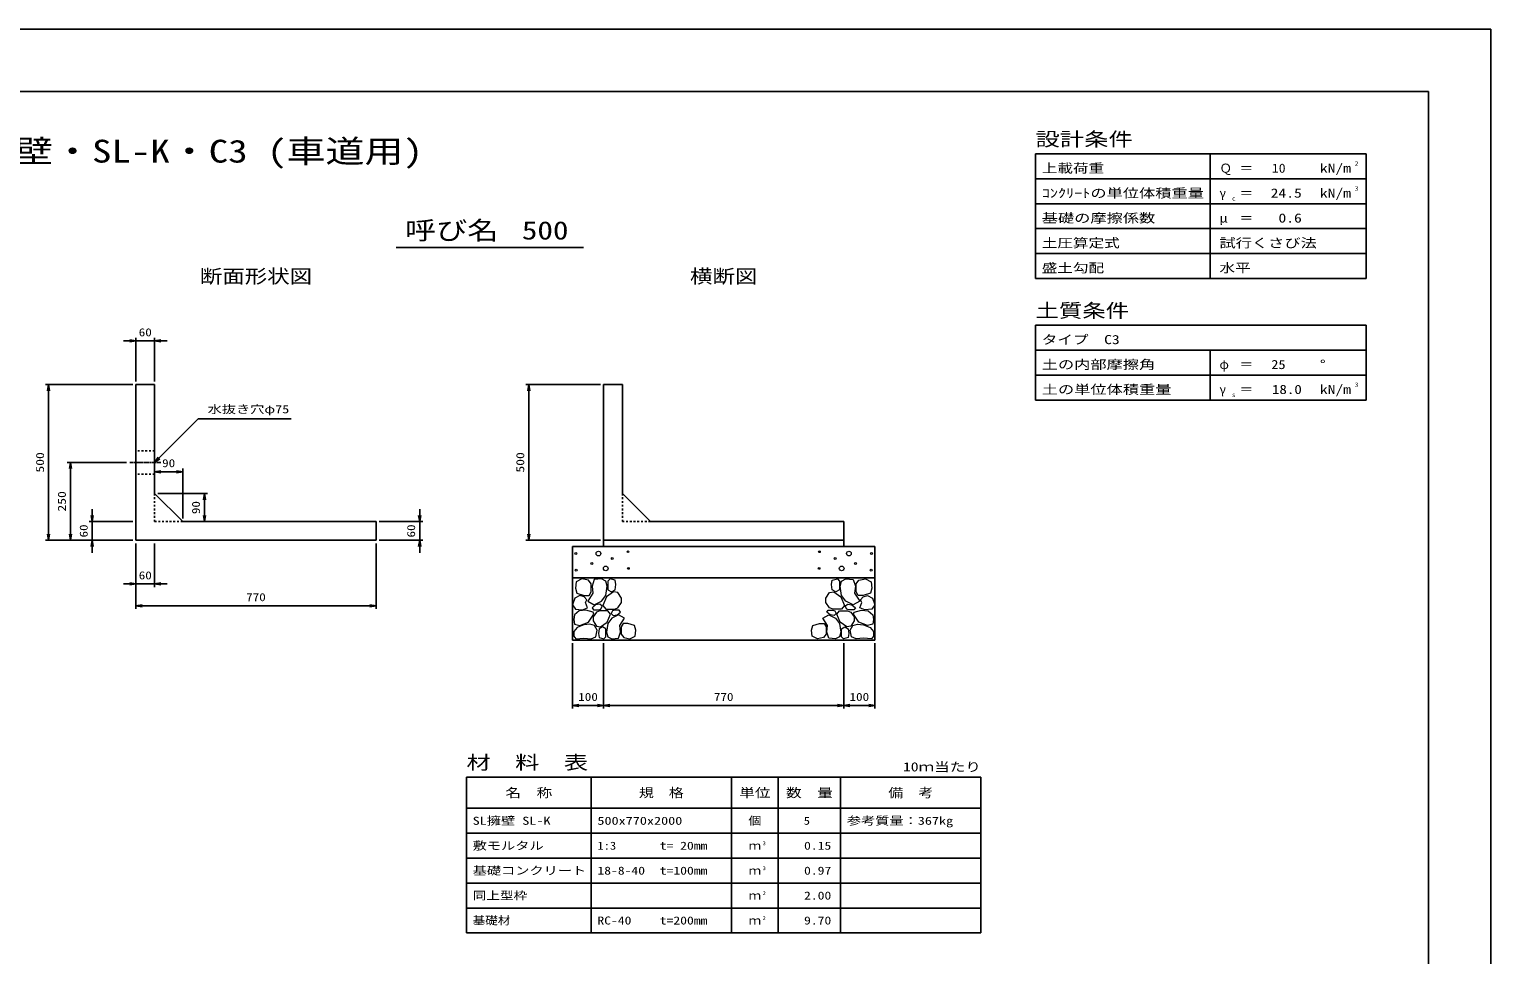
# Model space of a CAD drawing. Units: millimetres at full size; some dimension numbers follow another scale. Extents: x 0 to 8410, y 0 to 6466.
# Drawn here: x 3723 to 8410, y 2970 to 5940 of the extents above; entities that cross this region are included whole.
import ezdxf
from ezdxf.enums import TextEntityAlignment as Align

# ---------------------------------------------------------------- set-up
doc = ezdxf.new("R2010")
doc.units = ezdxf.units.MM
doc.linetypes.add('CHAIN', pattern=[18.5, 12, -1.5, 3.5, -1.5])
doc.linetypes.add('DASHED_SPACED', pattern=[12, 6, -6])
for name, color, linetype, lineweight in [('D-BMK', 2, 'CHAIN', 25), ('D-DCR-HCHn', 4, 'Continuous', 9), ('D-MTR-FRAM', 7, 'Continuous', 25), ('D-MTR-LINE', 7, 'Continuous', 25), ('D-STR-DIM', 7, 'Continuous', 25), ('D-STR-STRn', 1, 'Continuous', 25), ('D-STR-TXT', 7, 'Continuous', 25), ('D-TTL', 2, 'Continuous', 25), ('D-TTL-FRAM', 2, 'Continuous', 25), ('D-TTL-LINE', 7, 'Continuous', 25), ('D-TTL-TXT', 7, 'Continuous', 25)]:
    doc.layers.add(name, color=color, linetype=linetype, lineweight=lineweight)
doc.layers.add('D-MTR', color=7, linetype='Continuous')
doc.layers.add('D-MTR-TXT', color=7, linetype='Continuous')
doc.styles.add('ＭＳ ゴシック', font='')
doc.styles.get('ＭＳ ゴシック').set_extended_font_data('MS Gothic')

# ---------------------------------------------------------------- blocks, each defined once
blk = doc.blocks.new('open_arrow')
at = {"color": 0, "linetype": 'Continuous', "lineweight": -2}
blk.add_lwpolyline([(7.5, 1.25), (0, 0), (7.5, -1.25)], dxfattribs=at)

msp = doc.modelspace()

# ---------------------------------------------------------------- linework, layer by layer
at = {"layer": 'D-BMK'}
msp.add_line((4145, 4550), (4045, 4550), dxfattribs=at)
at = {"layer": 'D-DCR-HCHn'}
for points in [[(5516.198, 4171.594), (5495.395, 4176.217), (5476.904, 4166.971), (5474.592, 4146.168), (5479.215, 4129.988), (5502.33, 4123.053), (5518.51, 4123.053), (5525.444, 4134.611), (5525.444, 4160.037)], [(5534.69, 4173.906), (5527.756, 4153.102), (5530.067, 4129.988), (5513.887, 4104.562), (5534.69, 4093.005), (5557.805, 4104.562), (5571.673, 4123.053), (5576.296, 4153.102), (5571.673, 4169.283), (5557.805, 4176.217)], [(5578.608, 4169.283), (5578.608, 4141.545), (5590.165, 4134.611), (5601.722, 4141.545), (5604.034, 4157.725), (5601.722, 4171.594), (5585.542, 4176.217)], [(6321.392, 4169.283), (6321.392, 4141.545), (6309.835, 4134.611), (6298.278, 4141.545), (6295.966, 4157.725), (6298.278, 4171.594), (6314.458, 4176.217)], [(6365.31, 4173.906), (6372.244, 4153.102), (6369.933, 4129.988), (6386.113, 4104.562), (6365.31, 4093.005), (6342.195, 4104.562), (6328.327, 4123.053), (6323.704, 4153.102), (6328.327, 4169.283), (6342.195, 4176.217)], [(6383.802, 4171.594), (6404.605, 4176.217), (6423.096, 4166.971), (6425.408, 4146.168), (6420.785, 4129.988), (6397.67, 4123.053), (6381.49, 4123.053), (6374.556, 4134.611), (6374.556, 4160.037)], [(5573.985, 4118.431), (5562.427, 4090.693), (5571.673, 4079.136), (5599.411, 4079.136), (5610.968, 4083.759), (5622.525, 4099.939), (5622.525, 4113.808), (5610.968, 4132.299), (5597.099, 4134.611)], [(6326.015, 4118.431), (6337.573, 4090.693), (6328.327, 4079.136), (6300.589, 4079.136), (6289.032, 4083.759), (6277.475, 4099.939), (6277.475, 4113.808), (6289.032, 4132.299), (6302.901, 4134.611)], [(5472.281, 4113.808), (5465.346, 4093.005), (5474.592, 4079.136), (5497.707, 4076.824), (5513.488, 4083.599), (5506.952, 4099.939), (5511.575, 4109.185), (5502.33, 4118.431), (5488.461, 4123.053)], [(5539.313, 4093.005), (5527.756, 4083.759), (5532.379, 4076.824), (5548.559, 4076.824), (5555.493, 4079.136), (5560.116, 4088.382), (5553.182, 4095.316)], [(6360.687, 4093.005), (6372.244, 4083.759), (6367.621, 4076.824), (6351.441, 4076.824), (6344.507, 4079.136), (6339.884, 4088.382), (6346.818, 4095.316)], [(6427.719, 4113.808), (6434.654, 4093.005), (6425.408, 4079.136), (6402.293, 4076.824), (6386.512, 4083.599), (6393.048, 4099.939), (6388.425, 4109.185), (6397.67, 4118.431), (6411.539, 4123.053)], [(5516.155, 4037.009), (5533.277, 4062.692), (5531.137, 4069.112), (5507.594, 4075.533), (5486.192, 4073.393), (5471.21, 4060.551), (5469.07, 4045.57), (5471.21, 4030.588), (5488.332, 4026.308)], [(5576.082, 4037.009), (5586.783, 4062.692), (5578.222, 4073.393), (5552.539, 4073.393), (5541.838, 4069.112), (5531.137, 4054.131), (5531.137, 4041.289), (5541.838, 4024.167), (5554.679, 4022.027)], [(5612.466, 3985.643), (5618.886, 4004.905), (5616.746, 4026.308), (5631.728, 4049.85), (5612.466, 4060.551), (5591.063, 4049.85), (5578.222, 4032.728), (5573.941, 4004.905), (5578.222, 3989.924), (5591.063, 3983.503)], [(5608.185, 4060.551), (5618.886, 4069.112), (5614.606, 4075.533), (5599.624, 4075.533), (5593.204, 4073.393), (5588.923, 4064.832), (5595.344, 4058.411)], [(5629.588, 3987.783), (5648.85, 3983.503), (5665.972, 3992.064), (5668.112, 4011.326), (5663.831, 4026.308), (5642.429, 4032.728), (5627.447, 4032.728), (5621.027, 4022.027), (5621.027, 3998.484)], [(6270.412, 3987.783), (6251.15, 3983.503), (6234.028, 3992.064), (6231.888, 4011.326), (6236.169, 4026.308), (6257.571, 4032.728), (6272.553, 4032.728), (6278.973, 4022.027), (6278.973, 3998.484)], [(6287.534, 3985.643), (6281.114, 4004.905), (6283.254, 4026.308), (6268.272, 4049.85), (6287.534, 4060.551), (6308.937, 4049.85), (6321.778, 4032.728), (6326.059, 4004.905), (6321.778, 3989.924), (6308.937, 3983.503)], [(6291.815, 4060.551), (6281.114, 4069.112), (6285.394, 4075.533), (6300.376, 4075.533), (6306.796, 4073.393), (6311.077, 4064.832), (6304.656, 4058.411)], [(6323.918, 4037.009), (6313.217, 4062.692), (6321.778, 4073.393), (6347.461, 4073.393), (6358.162, 4069.112), (6368.863, 4054.131), (6368.863, 4041.289), (6358.162, 4024.167), (6345.321, 4022.027)], [(6383.845, 4037.009), (6366.723, 4062.692), (6368.863, 4069.112), (6392.406, 4075.533), (6413.808, 4073.393), (6428.79, 4060.551), (6430.93, 4045.57), (6428.79, 4030.588), (6411.668, 4026.308)], [(5524.716, 3983.503), (5539.698, 3989.924), (5543.978, 4011.326), (5535.417, 4026.308), (5520.435, 4030.588), (5501.173, 4028.448), (5479.771, 4019.887), (5469.07, 4007.045), (5469.07, 3992.064), (5475.49, 3983.503), (5501.173, 3985.643)], [(5571.801, 3989.924), (5571.801, 4015.606), (5561.1, 4022.027), (5550.399, 4015.606), (5548.259, 4000.625), (5550.399, 3987.783), (5565.381, 3983.503)], [(6328.199, 3989.924), (6328.199, 4015.606), (6338.9, 4022.027), (6349.601, 4015.606), (6351.741, 4000.625), (6349.601, 3987.783), (6334.619, 3983.503)], [(6375.284, 3983.503), (6360.302, 3989.924), (6356.022, 4011.326), (6364.583, 4026.308), (6379.565, 4030.588), (6398.827, 4028.448), (6420.229, 4019.887), (6430.93, 4007.045), (6430.93, 3992.064), (6424.51, 3983.503), (6398.827, 3985.643)]]:
    msp.add_lwpolyline(points, close=True, dxfattribs=at)
for centre, radius in [((5643.131, 4263.481), 3), ((6256.869, 4263.481), 3), ((5475.727, 4257.43), 3), ((5527.292, 4225.761), 3), ((5548.336, 4257.43), 7.5), ((5592.708, 4241.639), 3), ((6307.292, 4241.639), 3), ((6351.664, 4257.43), 7.5), ((6372.708, 4225.761), 3), ((6424.273, 4257.43), 3), ((5476.869, 4203.919), 3), ((5571.664, 4209.97), 7.5), ((5644.273, 4209.97), 3), ((6255.727, 4209.97), 3), ((6328.336, 4209.97), 7.5), ((6423.131, 4203.919), 3)]:
    msp.add_circle(centre, radius, dxfattribs=at)
at = {"layer": 'D-MTR-FRAM'}
for p, q in [((5125, 3540), (6775, 3540)), ((5125, 3540), (5125, 3040)), ((6775, 3540), (6775, 3040)), ((5125, 3040), (6775, 3040))]:
    msp.add_line(p, q, dxfattribs=at)
at = {"layer": 'D-MTR-LINE'}
for p, q in [((5525, 3540), (5525, 3040)), ((5975, 3540), (5975, 3040)), ((6125, 3540), (6125, 3040)), ((6325, 3540), (6325, 3040)), ((5125, 3440), (6775, 3440)), ((5125, 3360), (6775, 3360)), ((5125, 3280), (6775, 3280)), ((5125, 3200), (6775, 3200)), ((5125, 3120), (6775, 3120))]:
    msp.add_line(p, q, dxfattribs=at)
at = {"layer": 'D-STR-DIM'}
for p, q in [((4025, 4940), (4165, 4940)), ((4065, 4810), (4065, 4950)), ((4125, 4810), (4125, 4950)), ((4055, 4800), (3775, 4800)), ((3785, 4300), (3785, 4800)), ((5555, 4800), (5315, 4800)), ((5325, 4300), (5325, 4800)), ((4035, 4550), (3845, 4550)), ((3855, 4300), (3855, 4550)), ((4215, 4520), (4125, 4520)), ((4215, 4370), (4215, 4530)), ((4135, 4450), (4295, 4450)), ((4285, 4450), (4285, 4360)), ((4055, 4360), (3915, 4360)), ((3925, 4260), (3925, 4400)), ((4845, 4360), (4985, 4360)), ((4975, 4260), (4975, 4400)), ((4055, 4300), (3775, 4300)), ((4055, 4300), (3845, 4300)), ((4055, 4300), (3915, 4300)), ((4065, 4290), (4065, 4150)), ((4065, 4290), (4065, 4080)), ((4125, 4290), (4125, 4150)), ((4835, 4290), (4835, 4080)), ((4845, 4300), (4985, 4300)), ((5555, 4300), (5315, 4300)), ((4025, 4160), (4165, 4160)), ((4065, 4090), (4835, 4090)), ((5465, 3970), (5465, 3760)), ((5565, 3970), (5565, 3760)), ((5565, 3970), (5565, 3760)), ((6335, 3970), (6335, 3760)), ((6335, 3970), (6335, 3760)), ((6435, 3970), (6435, 3760)), ((5565, 3770), (5465, 3770)), ((5565, 3770), (6335, 3770)), ((6335, 3770), (6435, 3770))]:
    msp.add_line(p, q, dxfattribs=at)
at = {"layer": 'D-STR-STRn'}
for p, q in [((4065, 4800), (4065, 4300)), ((4125, 4800), (4065, 4800)), ((4125, 4450), (4125, 4800)), ((5565, 4800), (5565, 4300)), ((5625, 4800), (5565, 4800)), ((5625, 4450), (5625, 4800)), ((4125, 4450), (4215, 4360)), ((5625, 4450), (5715, 4360)), ((4835, 4360), (4215, 4360)), ((4835, 4300), (4835, 4360)), ((6335, 4360), (5715, 4360)), ((6335, 4300), (6335, 4360)), ((4065, 4300), (4835, 4300)), ((5465, 3980), (5465, 4280)), ((5465, 4280), (6435, 4280)), ((5565, 4300), (6335, 4300)), ((5565, 4300), (5565, 4280)), ((6335, 4300), (6335, 4280)), ((6435, 4280), (6435, 3980)), ((5465, 4180), (6435, 4180)), ((5465, 3980), (6435, 3980))]:
    msp.add_line(p, q, dxfattribs=at)
at = {"layer": 'D-STR-STRn', "linetype": 'DASHED_SPACED'}
for p, q in [((4125, 4587.5), (4065, 4587.5)), ((4125, 4512.5), (4065, 4512.5))]:
    msp.add_line(p, q, dxfattribs=at)
at = {"layer": 'D-STR-STRn', "color": 2, "linetype": 'DASHED_SPACED'}
for p, q in [((4125, 4450), (4125, 4360)), ((5625, 4450), (5625, 4360)), ((4215, 4360), (4125, 4360)), ((5715, 4360), (5625, 4360))]:
    msp.add_line(p, q, dxfattribs=at)
at = {"layer": 'D-STR-TXT'}
msp.add_lwpolyline([(4125, 4550), (4265, 4690), (4285, 4690), (4563.096, 4690)], dxfattribs=at)
at = {"layer": 'D-TTL'}
for points in [[(0, 0), (8410, 0), (8410, 5940), (0, 5940)], [(200, 200), (8210, 200), (8210, 5740), (200, 5740)]]:
    msp.add_lwpolyline(points, close=True, dxfattribs=at)
at = {"layer": 'D-TTL-FRAM'}
for p, q in [((8010, 5540), (6950, 5540)), ((6950, 5540), (6950, 5140)), ((8010, 5540), (8010, 5140)), ((8010, 5140), (6950, 5140)), ((8010, 4990), (6950, 4990)), ((6950, 4990), (6950, 4750)), ((8010, 4990), (8010, 4750)), ((8010, 4750), (6950, 4750))]:
    msp.add_line(p, q, dxfattribs=at)
at = {"layer": 'D-TTL-LINE'}
for p, q in [((7510, 5540), (7510, 5140)), ((8010, 5460), (6950, 5460)), ((8010, 5380), (6950, 5380)), ((8010, 5300), (6950, 5300)), ((8010, 5220), (6950, 5220)), ((8010, 4910), (6950, 4910)), ((7510, 4910), (7510, 4750)), ((8010, 4830), (6950, 4830))]:
    msp.add_line(p, q, dxfattribs=at)
at = {"layer": 'D-TTL-TXT'}
msp.add_line((4900, 5240), (5500, 5240), dxfattribs=at)

# ---------------------------------------------------------------- block references
at = {"layer": 'D-STR-DIM', "xscale": 2.67, "yscale": 2.67}
for p, rotation in [((4065, 4940), 180), ((3785, 4800), 270), ((5325, 4800), 270), ((3855, 4550), 270), ((4215, 4520), 180), ((4285, 4450), 270), ((3925, 4360), 90), ((4285, 4360), 90), ((4975, 4360), 90), ((3785, 4300), 90), ((3855, 4300), 90), ((5325, 4300), 90), ((3925, 4300), 270), ((4975, 4300), 270), ((4065, 4160), 180), ((4835, 4090), 180), ((5565, 3770), 180), ((6335, 3770), 180), ((6435, 3770), 180)]:
    msp.add_blockref('open_arrow', p, dxfattribs=dict(at, rotation=rotation))
for p in [(4125, 4940), (4125, 4520), (4125, 4160), (4065, 4090), (5465, 3770), (5565, 3770), (6335, 3770)]:
    msp.add_blockref('open_arrow', p, dxfattribs=at)
at = {"layer": 'D-STR-TXT', "xscale": 2.67, "yscale": 2.67, "rotation": 45}
msp.add_blockref('open_arrow', (4125, 4550), dxfattribs=at)

# ---------------------------------------------------------------- texts
at = {"layer": 'D-MTR', "style": 'ＭＳ ゴシック', "width": 1.3}
msp.add_text('材\u3000料\u3000表', height=43.99, dxfattribs=at).set_placement((5125, 3552), align=Align.BOTTOM_LEFT)
at = {"layer": 'D-MTR', "style": 'ＭＳ ゴシック', "width": 1.25}
msp.add_text('10ｍ当たり', height=29.33, dxfattribs=at).set_placement((6775, 3549.667), align=Align.BOTTOM_RIGHT)
at = {"layer": 'D-MTR-TXT', "style": 'ＭＳ ゴシック'}
for s, height, width, p in [('名\u3000称', 29.33, 1.25, (5325, 3490)), ('規\u3000格', 29.33, 1.2, (5750, 3490)), ('単位', 29.33, 1.25, (6050, 3490)), ('数\u3000量', 29.33, 1.25, (6225, 3490)), ('備\u3000考', 29.33, 1.2, (6550, 3490)), ('個', 25.66, 1.2, (6050, 3400)), ('ｍ', 25.66, 1.15, (6050, 3320)), ('ｍ', 25.66, 1.15, (6050, 3240)), ('ｍ', 25.66, 1.15, (6050, 3160)), ('ｍ', 25.66, 1.15, (6050, 3080))]:
    msp.add_text(s, height=height, dxfattribs=dict(at, width=width)).set_placement(p, align=Align.MIDDLE_CENTER)
for s, width, p in [('SL擁壁 SL-K', 1.3, (5145, 3400)), ('500x770x2000', 1.3, (5545, 3400)), ('参考質量：367kg', 1.3, (6345, 3400)), ('敷モルタル', 1.3, (5145, 3320)), ('1:3', 1.15, (5545, 3320)), ('t= 20mm', 1.25, (5745, 3320)), ('基礎コンクリート', 1.3, (5145, 3240)), ('18-8-40', 1.25, (5545, 3240)), ('t=100mm', 1.25, (5745, 3240)), ('同上型枠', 1.25, (5145, 3160)), ('基礎材', 1.15, (5145, 3080)), ('RC-40', 1.25, (5545, 3080)), ('t=200mm', 1.25, (5745, 3080))]:
    msp.add_text(s, height=25.66, dxfattribs=dict(at, width=width)).set_placement(p, align=Align.MIDDLE_LEFT)
for s, width, p in [('5', 1.15, (6226.777, 3400)), ('0.15', 1.25, (6295, 3320)), ('0.97', 1.25, (6295, 3240)), ('2.00', 1.25, (6295, 3160)), ('9.70', 1.25, (6295, 3080))]:
    msp.add_text(s, height=25.66, dxfattribs=dict(at, width=width)).set_placement(p, align=Align.MIDDLE_RIGHT)
at = {"layer": 'D-MTR-TXT', "style": 'ＭＳ ゴシック', "width": 1.15}
for s, p in [('3', (6075, 3317.667)), ('3', (6075, 3237.667)), ('2', (6075, 3157.667)), ('2', (6075, 3077.667))]:
    msp.add_text(s, height=12.83, dxfattribs=at).set_placement(p, align=Align.BOTTOM_LEFT)
at = {"layer": 'D-STR-DIM', "style": 'ＭＳ ゴシック', "width": 1.2}
for s, p in [('60', (4095, 4967.5)), ('90', (4170, 4547.5)), ('60', (4095, 4187.5)), ('770', (4450, 4117.5)), ('100', (5515, 3797.5)), ('770', (5950, 3797.5)), ('100', (6385, 3797.5))]:
    msp.add_text(s, height=25.66, dxfattribs=at).set_placement(p, align=Align.MIDDLE_CENTER)
at = {"layer": 'D-STR-DIM', "style": 'ＭＳ ゴシック'}
for s, width, p in [('500', 1.25, (3757.5, 4550)), ('500', 1.25, (5297.5, 4550)), ('250', 1.25, (3827.5, 4425)), ('90', 1.2, (4257.5, 4405)), ('60', 1.2, (3897.5, 4330)), ('60', 1.2, (4947.5, 4330))]:
    msp.add_text(s, height=25.66, rotation=90, dxfattribs=dict(at, width=width)).set_placement(p, align=Align.MIDDLE_CENTER)
at = {"layer": 'D-STR-TXT', "style": 'ＭＳ ゴシック', "width": 1.3}
msp.add_text('水抜き穴φ75', height=25.66, dxfattribs=at).set_placement((4295, 4700), align=Align.BOTTOM_LEFT)
at = {"layer": 'D-TTL-TXT', "style": 'ＭＳ ゴシック'}
for s, height, width, p in [('SL擁壁・SL-K・C3 (車道用)', 73.31, 1.25, (4205, 5490)), ('呼び名', 58.65, 1.25, (5077.5, 5247.5)), ('500', 58.65, 1.25, (5377.5, 5247.5)), ('断面形状図', 43.99, 1.2, (4450, 5112)), ('横断図', 43.99, 1.2, (5950, 5112))]:
    msp.add_text(s, height=height, dxfattribs=dict(at, width=width)).set_placement(p, align=Align.BOTTOM_CENTER)
for s, height, width, p in [('設計条件', 43.99, 1.3, (6950, 5552)), ('上載荷重', 29.33, 1.25, (6970, 5470.667)), ('＝', 29.33, 1.1, (7604, 5470.667)), ('kN/m', 29.33, 1.25, (7862, 5470.667)), ('2', 14.66, 1.15, (7974, 5497.333)), ('ｺﾝｸﾘｰﾄの単位体積重量', 29.33, 1.3, (6970, 5390.667)), ('γ', 29.33, 0.95, (7540, 5390.667)), ('c', 14.66, 1.2, (7580, 5385.333)), ('＝', 29.33, 1.1, (7604, 5390.667)), ('kN/m', 29.33, 1.25, (7862, 5390.667)), ('3', 14.66, 1.15, (7974, 5417.333)), ('基礎の摩擦係数', 29.33, 1.3, (6970, 5310.667)), ('μ', 29.33, 1.05, (7540, 5310.667)), ('＝', 29.33, 1.1, (7604, 5310.667)), ('土圧算定式', 29.33, 1.25, (6970, 5230.667)), ('試行くさび法', 29.33, 1.3, (7540, 5230.667)), ('盛土勾配', 29.33, 1.25, (6970, 5150.667)), ('水平', 29.33, 1.25, (7540, 5150.667)), ('土質条件', 43.99, 1.25, (6950, 5002)), ('タイプ\u3000C3', 29.33, 1.25, (6970, 4920.667)), ('土の内部摩擦角', 29.33, 1.3, (6970, 4840.667)), ('°', 29.33, 1.25, (7862, 4840.667)), ('＝', 29.33, 1.1, (7604, 4840.667)), ('土の単位体積重量', 29.33, 1.3, (6970, 4760.667)), ('γ', 29.33, 0.95, (7540, 4760.667)), ('＝', 29.33, 1.1, (7604, 4760.667)), ('kN/m', 29.33, 1.25, (7862, 4760.667)), ('3', 14.66, 1.15, (7974, 4787.333)), ('s', 14.66, 1.15, (7580, 4755.333))]:
    msp.add_text(s, height=height, dxfattribs=dict(at, width=width)).set_placement(p, align=Align.BOTTOM_LEFT)
for s, p in [('Ｑ', (7540, 5470.667)), ('φ', (7540, 4840.667))]:
    msp.add_text(s, height=29.33, dxfattribs=at).set_placement(p, align=Align.BOTTOM_LEFT)
for s, width, p in [('10', 1.1, (7752, 5470.667)), ('24.5', 1.25, (7804, 5390.667)), ('0.6', 1.25, (7804, 5310.667)), ('25', 1.15, (7752, 4840.667)), ('18.0', 1.2, (7804, 4760.667))]:
    msp.add_text(s, height=29.33, dxfattribs=dict(at, width=width)).set_placement(p, align=Align.BOTTOM_RIGHT)

doc.saveas('drawing.dxf')
